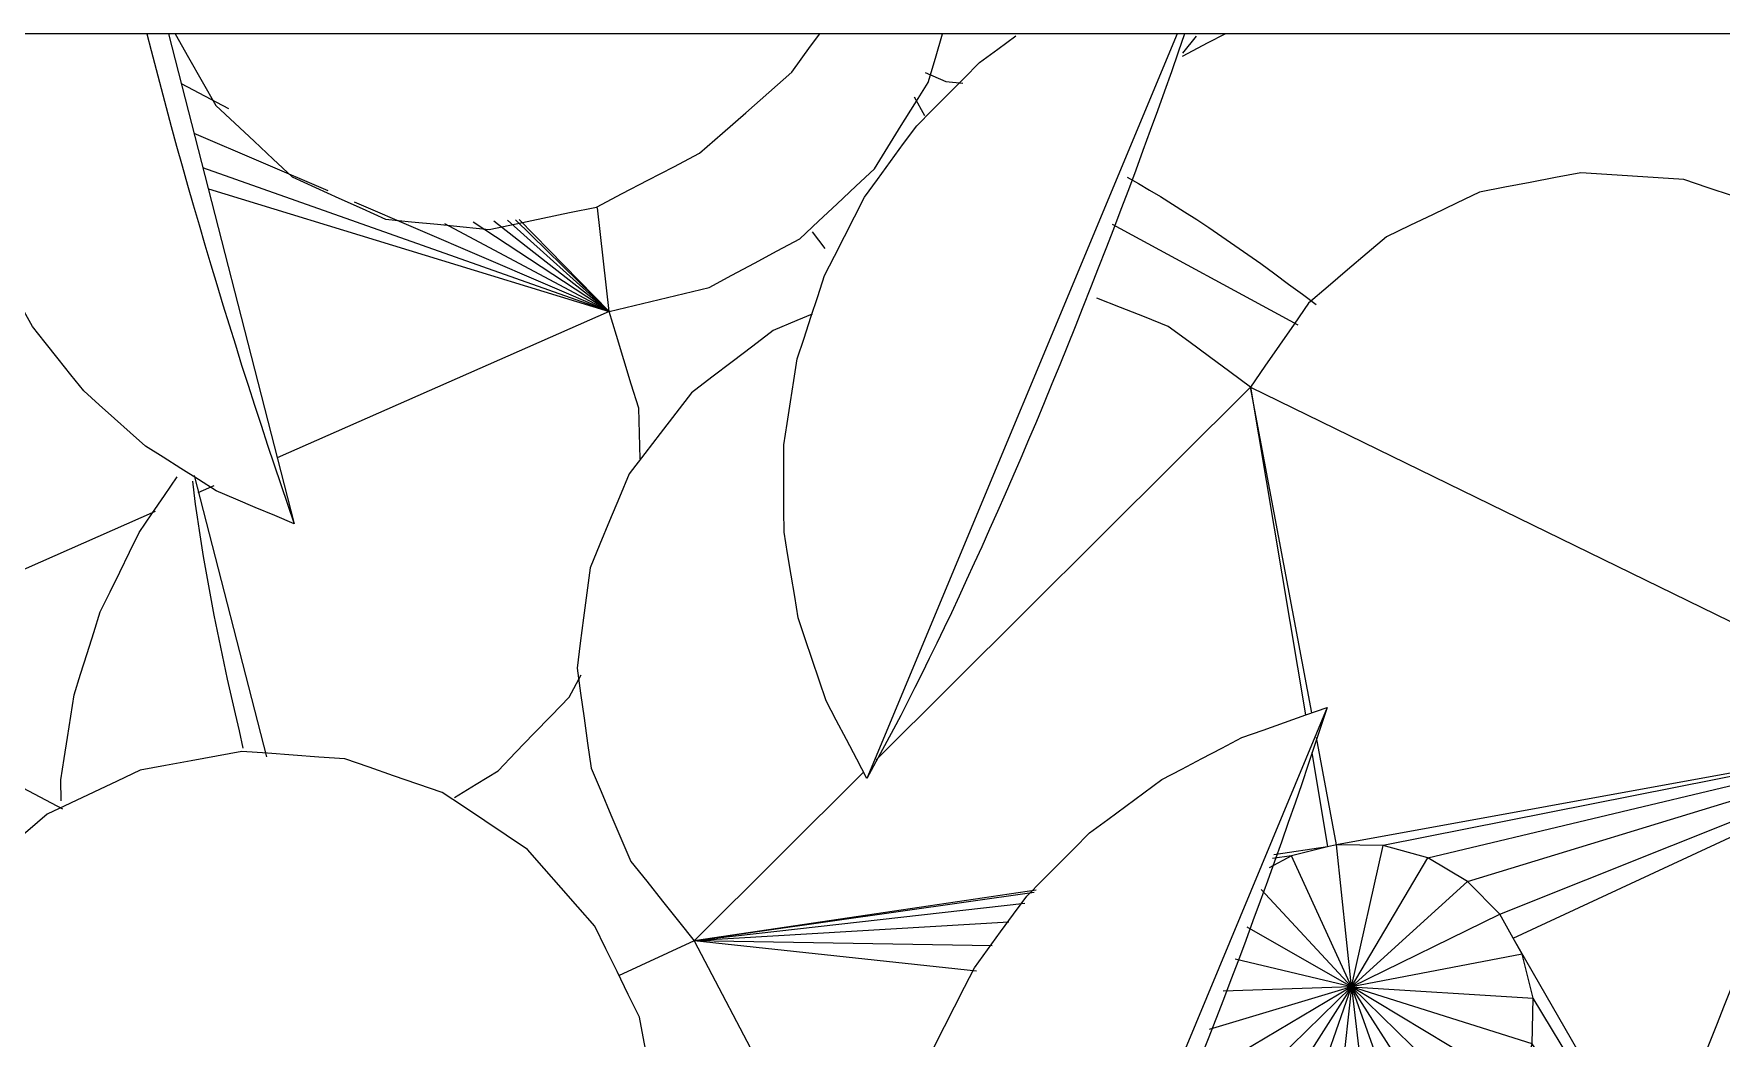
# Model space of a CAD drawing. Header units: metres. Extents: x -18.34 to -13.25, y -25.49 to -16.26.
# Drawn here: x -15.2319 to -15.1523, y -17.0586 to -17.0112 of the extents above; entities that cross this region are included whole.
import ezdxf

# ---------------------------------------------------------------- set-up
doc = ezdxf.new("R2010")
doc.units = ezdxf.units.M
for name, color, linetype, lineweight in [('Importações nas famílias', 7, 'Continuous', 5), ('Quadro estrutural', 7, 'Continuous', 5), ('Vegetação', 7, 'Continuous', 5)]:
    doc.layers.add(name, color=color, linetype=linetype, lineweight=lineweight)

# ---------------------------------------------------------------- blocks, each defined once
blk = doc.blocks.new('Planta_pergolado_12200 - plantas pergolado_skp_Component_12-V2298-Pavimento 02 - Executivo')
at = {"layer": 'Importações nas famílias', "color": 9}
blk.add_line((0.117143, -0.387998), (0.152275, -0.402624), dxfattribs=at)
at = {"layer": 'Importações nas famílias', "color": 9, "flags": 128}
for points in [[(0.117143, -0.387641), (0.118017, -0.387947), (0.118936, -0.388268), (0.119855, -0.38859)], [(0.119855, -0.38859), (0.120784, -0.388928), (0.121713, -0.389267), (0.122643, -0.389606), (0.123572, -0.389944)], [(0.123572, -0.389944), (0.124501, -0.390296), (0.125431, -0.390648), (0.12636, -0.391), (0.127289, -0.391352)], [(0.127289, -0.391352), (0.128208, -0.391714), (0.129127, -0.392075), (0.130046, -0.392437), (0.130965, -0.392798)], [(0.130965, -0.392798), (0.131864, -0.393165), (0.132762, -0.393532), (0.13366, -0.393899), (0.134559, -0.394266)], [(0.134559, -0.394266), (0.135427, -0.394634), (0.136294, -0.395003), (0.137162, -0.395371), (0.13803, -0.395739)], [(0.118502, -0.397308), (0.117874, -0.396456), (0.117245, -0.395605)], [(0.13803, -0.395739), (0.138858, -0.396105), (0.139685, -0.396471), (0.140513, -0.396836), (0.141341, -0.397202)], [(0.121483, -0.400274), (0.120737, -0.399533), (0.119992, -0.398791), (0.119247, -0.398049), (0.118502, -0.397308)], [(0.141341, -0.397202), (0.142119, -0.397561), (0.142897, -0.397919), (0.143675, -0.398278), (0.144454, -0.398637)], [(0.144454, -0.398637), (0.145174, -0.398985), (0.145894, -0.399333), (0.146614, -0.399681), (0.147334, -0.400029)], [(0.147334, -0.400029), (0.147989, -0.400363), (0.148643, -0.400696), (0.149297, -0.40103), (0.149951, -0.401363)], [(0.124859, -0.402732), (0.124015, -0.402118), (0.123171, -0.401503), (0.122327, -0.400889), (0.121483, -0.400274)], [(0.149951, -0.401363), (0.150532, -0.401678), (0.151113, -0.401993), (0.151694, -0.402308), (0.152275, -0.402624)], [(0.128554, -0.404623), (0.12763, -0.404151), (0.126707, -0.403678), (0.125783, -0.403205), (0.124859, -0.402732)], [(0.152275, -0.402624), (0.151358, -0.403104), (0.150442, -0.403584), (0.149525, -0.404064), (0.148609, -0.404544)], [(0.132479, -0.405904), (0.131497, -0.405584), (0.130516, -0.405264), (0.129535, -0.404943), (0.128554, -0.404623)], [(0.148609, -0.404544), (0.147632, -0.404872), (0.146656, -0.4052), (0.145679, -0.405528), (0.144703, -0.405856)], [(0.136542, -0.406543), (0.135526, -0.406384), (0.13451, -0.406224), (0.133495, -0.406064), (0.132479, -0.405904)], [(0.140649, -0.406527), (0.139622, -0.406531), (0.138596, -0.406535), (0.137569, -0.406539), (0.136542, -0.406543)], [(0.144703, -0.405856), (0.14369, -0.406023), (0.142676, -0.406191), (0.141663, -0.406359), (0.140649, -0.406527)]]:
    blk.add_lwpolyline(points, dxfattribs=at)
blk = doc.blocks.new('Planta_pergolado_12200 - plantas pergolado_skp_Component_12-V2299-Pavimento 02 - Executivo')
at = {"layer": 'Importações nas famílias', "color": 9}
for p, q in [((0.117143, -0.435548), (0.140266, -0.429617)), ((0.117143, -0.43657), (0.117935, -0.436373))]:
    blk.add_line(p, q, dxfattribs=at)
at = {"layer": 'Importações nas famílias', "color": 9, "flags": 128}
for points in [[(0.136546, -0.430878), (0.137476, -0.430563), (0.138406, -0.430247), (0.139336, -0.429932), (0.140266, -0.429617)], [(0.140266, -0.429617), (0.139876, -0.430537), (0.139485, -0.431457), (0.139095, -0.432377), (0.138704, -0.433297)], [(0.13277, -0.432103), (0.133714, -0.431796), (0.134658, -0.43149), (0.135602, -0.431184), (0.136546, -0.430878)], [(0.128978, -0.433277), (0.129926, -0.432983), (0.130874, -0.43269), (0.131822, -0.432396), (0.13277, -0.432103)], [(0.125214, -0.434389), (0.126155, -0.434111), (0.127096, -0.433833), (0.128037, -0.433555), (0.128978, -0.433277)], [(0.138704, -0.433297), (0.138178, -0.434131), (0.137651, -0.434965), (0.137124, -0.435798), (0.136597, -0.436632)], [(0.12152, -0.435425), (0.122443, -0.435166), (0.123367, -0.434907), (0.124291, -0.434648), (0.125214, -0.434389)], [(0.117935, -0.436373), (0.118831, -0.436136), (0.119728, -0.435899), (0.120624, -0.435662), (0.12152, -0.435425)], [(0.136597, -0.436632), (0.135946, -0.437361), (0.135295, -0.438089), (0.134645, -0.438817), (0.133994, -0.439545)], [(0.133994, -0.439545), (0.133234, -0.440151), (0.132475, -0.440756), (0.131715, -0.441361), (0.130955, -0.441967)], [(0.130955, -0.441967), (0.130105, -0.442435), (0.129254, -0.442904), (0.128404, -0.443372), (0.127553, -0.443841)], [(0.127553, -0.443841), (0.126632, -0.444161), (0.12571, -0.444482), (0.124789, -0.444802), (0.123867, -0.445122)], [(0.123867, -0.445122), (0.122896, -0.445287), (0.121926, -0.445452), (0.120955, -0.445617), (0.119984, -0.445782)], [(0.119984, -0.445782), (0.118986, -0.445788), (0.117989, -0.445793), (0.117143, -0.445798)]]:
    blk.add_lwpolyline(points, dxfattribs=at)
blk = doc.blocks.new('Planta_pergolado_12200 - plantas pergolado_skp_Component_17-V2301-Pavimento 02 - Executivo')
at = {"layer": 'Importações nas famílias', "color": 9, "flags": 128}
for points in [[(0.168225, -0.412443), (0.167053, -0.412669), (0.16588, -0.412894), (0.164708, -0.41312), (0.163535, -0.413346)], [(0.163535, -0.413346), (0.16246, -0.413874), (0.161385, -0.414401), (0.16031, -0.414929), (0.159235, -0.415456)], [(0.159235, -0.415456), (0.158331, -0.41625), (0.157427, -0.417043), (0.156522, -0.417837), (0.155618, -0.41863)], [(0.155618, -0.41863), (0.154946, -0.419635), (0.154274, -0.42064), (0.153602, -0.421645), (0.15293, -0.42265)], [(0.15293, -0.42265), (0.152536, -0.423798), (0.152142, -0.424947), (0.151748, -0.426095), (0.151354, -0.427243)], [(0.151354, -0.427243), (0.151265, -0.428456), (0.151176, -0.42967), (0.151087, -0.430883), (0.150998, -0.432096)], [(0.150998, -0.432096), (0.15122, -0.433292), (0.151442, -0.434487), (0.151664, -0.435683), (0.151887, -0.436878)], [(0.151887, -0.436878), (0.152404, -0.437974), (0.152922, -0.439071), (0.15344, -0.440167), (0.153958, -0.441263)], [(0.153958, -0.441263), (0.154737, -0.442186), (0.155516, -0.443108), (0.156294, -0.444031), (0.157073, -0.444953)]]:
    blk.add_lwpolyline(points, dxfattribs=at)
blk = doc.blocks.new('Planta_pergolado_12200 - plantas pergolado_skp_Component_16-V2302-Pavimento 02 - Executivo')
for name in ['Planta_pergolado_12200 - plantas pergolado_skp_Component_12-V2298-Pavimento 02 - Executivo', 'Planta_pergolado_12200 - plantas pergolado_skp_Component_17-V2301-Pavimento 02 - Executivo', 'Planta_pergolado_12200 - plantas pergolado_skp_Component_12-V2299-Pavimento 02 - Executivo']:
    blk.add_blockref(name, (0, 0))
blk = doc.blocks.new('Planta_pergolado_12200 - plantas pergolado_skp_Component_12-V2306-Pavimento 02 - Executivo')
at = {"layer": 'Importações nas famílias', "color": 9}
for p, q in [((0.120116, -0.400389), (0.121004, -0.399909)), ((0.127276, -0.404582), (0.126491, -0.405189))]:
    blk.add_line(p, q, dxfattribs=at)
blk = doc.blocks.new('Planta_pergolado_12200 - plantas pergolado_skp_Component_17-V2307-Pavimento 02 - Executivo')
at = {"layer": 'Importações nas famílias', "color": 9}
for p, q in [((0.130241, -0.41478), (0.123476, -0.433924)), ((0.124463, -0.433671), (0.130241, -0.41478)), ((0.130241, -0.41478), (0.125091, -0.426775)), ((0.130241, -0.41478), (0.125361, -0.415321)), ((0.130241, -0.41478), (0.12591, -0.419016)), ((0.130241, -0.41478), (0.12591, -0.419016)), ((0.130241, -0.41478), (0.12592, -0.419184)), ((0.130241, -0.41478), (0.125942, -0.419563)), ((0.130241, -0.41478), (0.125979, -0.420212)), ((0.130241, -0.41478), (0.126036, -0.42119)), ((0.130241, -0.41478), (0.126113, -0.422528)), ((0.130241, -0.41478), (0.137141, -0.430418)), ((0.148433, -0.416665), (0.147382, -0.416088)), ((0.124559, -0.428014), (0.121842, -0.434343)), ((0.120692, -0.432704), (0.119499, -0.434944)), ((0.138462, -0.433413), (0.138794, -0.434164)), ((0.139685, -0.436184), (0.145247, -0.448789))]:
    blk.add_line(p, q, dxfattribs=at)
at = {"layer": 'Importações nas famílias', "color": 9, "flags": 128}
for points in [[(0.119436, -0.399736), (0.11829, -0.399395), (0.117145, -0.399053)], [(0.123515, -0.402265), (0.122495, -0.401633), (0.121475, -0.401), (0.120456, -0.400368), (0.119436, -0.399736)], [(0.126815, -0.405783), (0.12599, -0.404903), (0.125165, -0.404024), (0.12434, -0.403144), (0.123515, -0.402265)], [(0.129109, -0.410052), (0.128535, -0.408985), (0.127962, -0.407918), (0.127388, -0.40685), (0.126815, -0.405783)], [(0.130241, -0.41478), (0.129958, -0.413598), (0.129675, -0.412416), (0.129392, -0.411234), (0.129109, -0.410052)], [(0.134813, -0.413382), (0.13367, -0.413731), (0.132527, -0.414081), (0.131384, -0.414431), (0.130241, -0.41478)], [(0.137198, -0.41331), (0.136005, -0.413346), (0.134813, -0.413382)], [(0.151909, -0.420002), (0.15104, -0.419168), (0.150171, -0.418333), (0.149302, -0.417499), (0.148433, -0.416665)], [(0.153164, -0.422073), (0.152536, -0.421037), (0.151909, -0.420002)], [(0.152579, -0.44269), (0.153144, -0.441619), (0.15371, -0.440547)]]:
    blk.add_lwpolyline(points, dxfattribs=at)
blk = doc.blocks.new('Planta_pergolado_12200 - plantas pergolado_skp_Component_16-V2308-Pavimento 02 - Executivo')
for name in ['Planta_pergolado_12200 - plantas pergolado_skp_Component_17-V2307-Pavimento 02 - Executivo', 'Planta_pergolado_12200 - plantas pergolado_skp_Component_12-V2306-Pavimento 02 - Executivo']:
    blk.add_blockref(name, (0, 0))
blk = doc.blocks.new('Planta_pergolado_12200 - plantas pergolado_skp_Component_12-V1097-Pavimento 02 - Executivo')
at = {"layer": 'Importações nas famílias', "color": 9}
for p, q in [((0.175525, -0.353224), (0.185063, -0.352898)), ((0.152556, -0.354011), (0.15472, -0.353937))]:
    blk.add_line(p, q, dxfattribs=at)
at = {"layer": 'Importações nas famílias', "color": 9, "flags": 128}
for points in [[(0.181534, -0.353311), (0.182526, -0.353258), (0.183517, -0.353205), (0.184508, -0.353151), (0.185292, -0.353109)], [(0.155348, -0.357119), (0.15465, -0.356342), (0.153952, -0.355565), (0.153254, -0.354788), (0.152556, -0.354011)], [(0.152556, -0.354011), (0.153099, -0.354022), (0.153642, -0.354033), (0.154186, -0.354043), (0.154729, -0.354054)], [(0.174938, -0.353616), (0.175687, -0.353584), (0.176648, -0.353543), (0.177609, -0.353502)], [(0.177609, -0.353502), (0.17859, -0.353454), (0.179571, -0.353406), (0.180553, -0.353359), (0.181534, -0.353311)], [(0.158531, -0.359741), (0.157735, -0.359086), (0.156939, -0.35843), (0.156144, -0.357775), (0.155348, -0.357119)], [(0.19022, -0.356608), (0.1895, -0.357315), (0.188781, -0.358022), (0.188061, -0.358729)], [(0.188061, -0.358729), (0.187247, -0.359306), (0.186434, -0.359882), (0.18562, -0.360458), (0.184807, -0.361034)], [(0.162031, -0.361814), (0.161156, -0.361296), (0.160281, -0.360778), (0.159406, -0.360259), (0.158531, -0.359741)], [(0.184807, -0.361034), (0.183918, -0.361466), (0.183029, -0.361897), (0.182141, -0.362329), (0.181252, -0.36276)], [(0.165764, -0.363291), (0.164831, -0.362922), (0.163898, -0.362553), (0.162964, -0.362184), (0.162031, -0.361814)], [(0.181252, -0.36276), (0.180309, -0.363037), (0.179366, -0.363314), (0.178424, -0.363591), (0.177481, -0.363868)], [(0.169645, -0.364136), (0.168675, -0.363925), (0.167705, -0.363713), (0.166735, -0.363502), (0.165764, -0.363291)], [(0.173581, -0.36433), (0.172597, -0.364281), (0.171613, -0.364233), (0.170629, -0.364184), (0.169645, -0.364136)], [(0.177481, -0.363868), (0.176506, -0.363983), (0.175531, -0.364099), (0.174556, -0.364214), (0.173581, -0.36433)]]:
    blk.add_lwpolyline(points, dxfattribs=at)
blk = doc.blocks.new('Planta_pergolado_12200 - plantas pergolado_skp_Component_16-V2314-Pavimento 02 - Executivo')
blk.add_blockref('Planta_pergolado_12200 - plantas pergolado_skp_Component_12-V1097-Pavimento 02 - Executivo', (0, 0))
blk = doc.blocks.new('Planta_pergolado_12200 - plantas pergolado_skp_Component_12-V1106-Pavimento 02 - Executivo')
at = {"layer": 'Importações nas famílias', "color": 9}
for p, q in [((0.148925, -0.380915), (0.166516, -0.388238)), ((0.174492, -0.391558), (0.182312, -0.394814))]:
    blk.add_line(p, q, dxfattribs=at)
at = {"layer": 'Importações nas famílias', "color": 9, "flags": 128}
for points in [[(0.150341, -0.384951), (0.149987, -0.383942), (0.149633, -0.382933), (0.149279, -0.381924), (0.148925, -0.380915)], [(0.148925, -0.380915), (0.149823, -0.381215), (0.150722, -0.381516), (0.15162, -0.381817), (0.152519, -0.382118)], [(0.152519, -0.382118), (0.153438, -0.382439), (0.154357, -0.382761), (0.155276, -0.383082), (0.156195, -0.383404)], [(0.156195, -0.383404), (0.157124, -0.383742), (0.158054, -0.384081), (0.158983, -0.38442), (0.159912, -0.384758)], [(0.152329, -0.388716), (0.151832, -0.387775), (0.151335, -0.386833), (0.150838, -0.385892), (0.150341, -0.384951)], [(0.159912, -0.384758), (0.160842, -0.38511), (0.161771, -0.385462), (0.1627, -0.385814), (0.16363, -0.386166)], [(0.16363, -0.386166), (0.164549, -0.386528), (0.165468, -0.386889), (0.166387, -0.387251)], [(0.154842, -0.392122), (0.154214, -0.39127), (0.153586, -0.390419), (0.152957, -0.389567), (0.152329, -0.388716)], [(0.175198, -0.390919), (0.176026, -0.391285), (0.176853, -0.39165), (0.177681, -0.392016)], [(0.157823, -0.395088), (0.157078, -0.394347), (0.156333, -0.393605), (0.155588, -0.392863), (0.154842, -0.392122)], [(0.177681, -0.392016), (0.178459, -0.392375), (0.179237, -0.392733), (0.180016, -0.393092), (0.180794, -0.393451)], [(0.180794, -0.393451), (0.181514, -0.393799), (0.182234, -0.394147), (0.182826, -0.394433)], [(0.1612, -0.397546), (0.160355, -0.396932), (0.159511, -0.396317), (0.158667, -0.395703), (0.157823, -0.395088)], [(0.164894, -0.399437), (0.16397, -0.398964), (0.163047, -0.398492), (0.162123, -0.398019), (0.1612, -0.397546)], [(0.168819, -0.400718), (0.167838, -0.400398), (0.166856, -0.400078), (0.165875, -0.399757), (0.164894, -0.399437)], [(0.172883, -0.401357), (0.171867, -0.401198), (0.170851, -0.401038), (0.169835, -0.400878), (0.168819, -0.400718)], [(0.175601, -0.401347), (0.174936, -0.401349), (0.173909, -0.401353), (0.172883, -0.401357)]]:
    blk.add_lwpolyline(points, dxfattribs=at)
blk = doc.blocks.new('Planta_pergolado_12200 - plantas pergolado_skp_Component_12-V1107-Pavimento 02 - Executivo')
at = {"layer": 'Importações nas famílias', "color": 9}
for p, q in [((0.137978, -0.434339), (0.151246, -0.430936)), ((0.153332, -0.440613), (0.152334, -0.440619))]:
    blk.add_line(p, q, dxfattribs=at)
at = {"layer": 'Importações nas famílias', "color": 9, "flags": 128}
for points in [[(0.144574, -0.433412), (0.145329, -0.433255), (0.146085, -0.433098), (0.14684, -0.432941), (0.147595, -0.432783)], [(0.147595, -0.432783), (0.148407, -0.432597), (0.149218, -0.432411), (0.15003, -0.432225), (0.150841, -0.432039)], [(0.14181, -0.433919), (0.142501, -0.433793), (0.143192, -0.433666), (0.143883, -0.433539), (0.144574, -0.433412)], [(0.138255, -0.434422), (0.138795, -0.43436), (0.139335, -0.434298)], [(0.139335, -0.434298), (0.139954, -0.434204), (0.140572, -0.434109), (0.141191, -0.434014), (0.14181, -0.433919)], [(0.140663, -0.43693), (0.139791, -0.436334), (0.138919, -0.435738), (0.138048, -0.435141)], [(0.144411, -0.438764), (0.143474, -0.438305), (0.142537, -0.437847), (0.1416, -0.437389), (0.140663, -0.43693)], [(0.148332, -0.440003), (0.147352, -0.439693), (0.146371, -0.439383), (0.145391, -0.439074), (0.144411, -0.438764)], [(0.152334, -0.440619), (0.151334, -0.440465), (0.150333, -0.440311), (0.149333, -0.440157), (0.148332, -0.440003)]]:
    blk.add_lwpolyline(points, dxfattribs=at)
blk = doc.blocks.new('Planta_pergolado_12200 - plantas pergolado_skp_Component_16-V2319-Pavimento 02 - Executivo')
for name in ['Planta_pergolado_12200 - plantas pergolado_skp_Component_12-V1106-Pavimento 02 - Executivo', 'Planta_pergolado_12200 - plantas pergolado_skp_Component_12-V1107-Pavimento 02 - Executivo']:
    blk.add_blockref(name, (0, 0))
blk = doc.blocks.new('Planta_pergolado_12200 - plantas pergolado_skp_Component_12-V2325-Pavimento 02 - Executivo')
at = {"layer": 'Importações nas famílias', "color": 9}
blk.add_line((0.126121, -0.391065), (0.130877, -0.382304), dxfattribs=at)
at = {"layer": 'Importações nas famílias', "color": 9, "flags": 128}
for points in [[(0.127984, -0.384045), (0.128467, -0.383393), (0.128949, -0.382741), (0.129432, -0.382089), (0.129915, -0.381437)], [(0.126278, -0.386504), (0.126705, -0.385889), (0.127131, -0.385275), (0.127558, -0.38466), (0.127984, -0.384045)], [(0.124815, -0.388786), (0.125181, -0.388215), (0.125547, -0.387645), (0.125912, -0.387075), (0.126278, -0.386504)], [(0.123912, -0.390345), (0.124213, -0.389825), (0.124514, -0.389305), (0.124815, -0.388786)]]:
    blk.add_lwpolyline(points, dxfattribs=at)
blk = doc.blocks.new('Planta_pergolado_12200 - plantas pergolado_skp_Component_17-V2326-Pavimento 02 - Executivo')
at = {"layer": 'Importações nas famílias', "color": 9}
for p, q in [((0.150402, -0.350083), (0.150075, -0.35125)), ((0.133815, -0.384538), (0.150075, -0.35125)), ((0.156022, -0.376179), (0.150075, -0.35125)), ((0.150075, -0.35125), (0.155432, -0.378285)), ((0.157127, -0.374303), (0.150075, -0.35125)), ((0.158673, -0.372785), (0.150075, -0.35125)), ((0.1598, -0.372153), (0.150075, -0.35125)), ((0.150075, -0.35125), (0.155399, -0.380478)), ((0.151957, -0.351545), (0.150075, -0.35125)), ((0.191018, -0.356755), (0.189957, -0.356788)), ((0.186704, -0.359655), (0.192133, -0.392406)), ((0.182889, -0.361951), (0.179975, -0.36633)), ((0.180149, -0.366969), (0.183422, -0.361568)), ((0.181013, -0.362677), (0.179642, -0.364188)), ((0.182179, -0.362226), (0.179877, -0.365236)), ((0.17366, -0.364163), (0.1598, -0.372153)), ((0.174306, -0.364141), (0.162641, -0.371207)), ((0.175531, -0.364073), (0.164793, -0.371254)), ((0.17502, -0.365571), (0.166863, -0.371867)), ((0.173275, -0.368814), (0.16871, -0.373005)), ((0.162641, -0.371207), (0.160554, -0.37173)), ((0.162095, -0.379778), (0.162641, -0.371207)), ((0.164793, -0.371254), (0.162095, -0.379778)), ((0.164793, -0.371254), (0.162641, -0.371207)), ((0.166863, -0.371867), (0.164793, -0.371254)), ((0.1598, -0.372153), (0.158673, -0.372785)), ((0.160554, -0.37173), (0.1598, -0.372153)), ((0.160554, -0.37173), (0.162095, -0.379778)), ((0.166863, -0.371867), (0.162095, -0.379778)), ((0.16871, -0.373005), (0.166863, -0.371867)), ((0.158673, -0.372785), (0.157127, -0.374303)), ((0.162095, -0.379778), (0.158673, -0.372785)), ((0.162095, -0.379778), (0.16871, -0.373005)), ((0.16931, -0.373639), (0.16871, -0.373005)), ((0.170208, -0.374589), (0.16931, -0.373639)), ((0.157127, -0.374303), (0.156022, -0.376179)), ((0.162095, -0.379778), (0.157127, -0.374303)), ((0.170208, -0.374589), (0.162095, -0.379778)), ((0.156022, -0.376179), (0.155432, -0.378285)), ((0.162095, -0.379778), (0.156022, -0.376179)), ((0.162095, -0.379778), (0.16929, -0.377212)), ((0.155432, -0.378285), (0.155399, -0.380478)), ((0.162095, -0.379778), (0.155432, -0.378285)), ((0.162095, -0.379778), (0.168655, -0.379009)), ((0.162095, -0.379778), (0.155399, -0.380478)), ((0.162095, -0.379778), (0.155923, -0.382609)), ((0.162095, -0.379778), (0.157504, -0.384036)), ((0.162095, -0.379778), (0.15928, -0.384696)), ((0.162095, -0.379778), (0.16079, -0.385257)), ((0.16779, -0.381767), (0.162095, -0.379778)), ((0.162095, -0.379778), (0.168154, -0.380442)), ((0.162095, -0.379778), (0.167523, -0.383217)), ((0.162095, -0.379778), (0.167032, -0.384829)), ((0.162095, -0.379778), (0.166623, -0.387391)), ((0.162095, -0.379778), (0.164109, -0.386491)), ((0.162095, -0.379778), (0.162311, -0.385823)), ((0.155399, -0.380478), (0.150337, -0.38143)), ((0.151048, -0.381653), (0.155504, -0.380907)), ((0.155399, -0.380478), (0.155504, -0.380907)), ((0.155504, -0.380907), (0.155923, -0.382609)), ((0.155504, -0.380907), (0.155879, -0.383433)), ((0.149182, -0.381648), (0.133815, -0.384538)), ((0.133815, -0.384538), (0.149279, -0.381949)), ((0.155923, -0.382609), (0.156496, -0.383662)), ((0.155923, -0.382609), (0.156049, -0.383496)), ((0.151389, -0.402182), (0.133815, -0.384538)), ((0.178001, -0.384739), (0.190361, -0.39245)), ((0.177632, -0.386226), (0.189986, -0.392492)), ((0.189479, -0.392548), (0.176993, -0.38758)), ((0.188868, -0.392615), (0.176427, -0.388779)), ((0.175922, -0.389668), (0.188246, -0.392684)), ((0.187567, -0.39276), (0.175395, -0.390394)), ((0.175538, -0.390198), (0.187767, -0.392737)), ((0.157544, -0.394638), (0.15994, -0.410766)), ((0.157652, -0.394731), (0.15994, -0.410766)), ((0.158175, -0.395177), (0.15994, -0.410766)), ((0.159053, -0.395926), (0.15994, -0.410766)), ((0.160163, -0.396718), (0.15994, -0.410766)), ((0.161361, -0.397455), (0.15994, -0.410766)), ((0.15994, -0.410766), (0.151982, -0.402777)), ((0.15994, -0.410766), (0.174949, -0.402856))]:
    blk.add_line(p, q, dxfattribs=at)
at = {"layer": 'Importações nas famílias', "color": 9, "flags": 128}
for points in [[(0.140797, -0.34929), (0.139626, -0.349517), (0.138456, -0.349744), (0.137285, -0.349972), (0.136114, -0.350199)], [(0.145559, -0.349648), (0.144369, -0.349559), (0.143178, -0.349469), (0.141988, -0.349379), (0.140797, -0.34929)], [(0.150075, -0.35125), (0.148946, -0.35085), (0.147817, -0.350449), (0.146688, -0.350049), (0.145559, -0.349648)], [(0.136114, -0.350199), (0.135042, -0.350728), (0.133971, -0.351257), (0.132899, -0.351785), (0.131828, -0.352314)], [(0.131828, -0.352314), (0.130928, -0.353109), (0.130029, -0.353903), (0.12913, -0.354697), (0.128231, -0.355491)], [(0.128231, -0.355491), (0.127565, -0.356497), (0.1269, -0.357502), (0.126234, -0.358508), (0.125569, -0.359513)], [(0.19567, -0.357868), (0.194507, -0.35759), (0.193344, -0.357311), (0.192181, -0.357033), (0.191018, -0.356755)], [(0.199888, -0.360169), (0.198834, -0.359594), (0.197779, -0.359018), (0.196725, -0.358443), (0.19567, -0.357868)], [(0.125569, -0.359513), (0.125182, -0.360662), (0.124796, -0.36181), (0.124409, -0.362958), (0.124023, -0.364107)], [(0.203126, -0.363254), (0.20251, -0.362668), (0.201636, -0.361835), (0.200762, -0.361002), (0.199888, -0.360169)], [(0.124023, -0.364107), (0.123941, -0.36532), (0.12386, -0.366532), (0.123779, -0.367745), (0.123698, -0.368958)], [(0.123698, -0.368958), (0.123928, -0.370153), (0.124157, -0.371348), (0.124387, -0.372542), (0.124617, -0.373737)], [(0.124617, -0.373737), (0.125141, -0.374832), (0.125666, -0.375927), (0.126191, -0.377023), (0.126716, -0.378118)], [(0.126716, -0.378118), (0.127501, -0.379039), (0.128285, -0.37996), (0.129069, -0.380881), (0.129854, -0.381802)], [(0.129854, -0.381802), (0.130844, -0.382486), (0.131834, -0.38317), (0.132825, -0.383854), (0.133815, -0.384538)], [(0.133815, -0.384538), (0.133099, -0.385506), (0.132382, -0.386475), (0.131666, -0.387443), (0.130949, -0.388412)], [(0.130949, -0.388412), (0.130504, -0.389537), (0.130059, -0.390663), (0.129614, -0.391789)], [(0.196907, -0.392284), (0.197918, -0.391644), (0.198929, -0.391003), (0.19994, -0.390363), (0.200893, -0.389759)], [(0.195026, -0.392863), (0.195767, -0.392635), (0.196907, -0.392284)], [(0.130371, -0.405203), (0.130672, -0.405925), (0.13114, -0.407046)], [(0.13114, -0.407046), (0.131876, -0.408007), (0.132613, -0.408969), (0.133349, -0.40993), (0.134085, -0.410891)], [(0.134085, -0.410891), (0.135039, -0.411627), (0.135993, -0.412363), (0.136948, -0.413099), (0.137902, -0.413834)], [(0.156184, -0.413746), (0.157123, -0.413001), (0.158062, -0.412256), (0.159001, -0.411511), (0.15994, -0.410766)], [(0.15994, -0.410766), (0.160518, -0.412025), (0.161096, -0.413283), (0.16158, -0.414336)], [(0.137902, -0.413834), (0.139009, -0.414294), (0.140116, -0.414755), (0.141223, -0.415215), (0.14233, -0.415675)], [(0.151794, -0.415629), (0.152891, -0.415158), (0.153989, -0.414687), (0.155086, -0.414216), (0.156184, -0.413746)], [(0.14233, -0.415675), (0.143515, -0.415828), (0.144699, -0.415981), (0.145884, -0.416134), (0.147068, -0.416287)], [(0.147068, -0.416287), (0.14825, -0.416122), (0.149431, -0.415958), (0.150612, -0.415793), (0.151794, -0.415629)]]:
    blk.add_lwpolyline(points, dxfattribs=at)
blk = doc.blocks.new('Planta_pergolado_12200 - plantas pergolado_skp_Component_16-V2327-Pavimento 02 - Executivo')
for name in ['Planta_pergolado_12200 - plantas pergolado_skp_Component_17-V2326-Pavimento 02 - Executivo', 'Planta_pergolado_12200 - plantas pergolado_skp_Component_12-V2325-Pavimento 02 - Executivo']:
    blk.add_blockref(name, (0, 0))
blk = doc.blocks.new('Planta_pergolado_12200 - plantas pergolado_skp_Component_12-V2340-Pavimento 02 - Executivo')
at = {"layer": 'Importações nas famílias', "color": 9}
blk.add_line((0.117256, -0.387105), (0.118052, -0.387749), dxfattribs=at)
blk = doc.blocks.new('Planta_pergolado_12200 - plantas pergolado_skp_Component_17-V2342-Pavimento 02 - Executivo')
at = {"layer": 'Importações nas famílias', "color": 9, "flags": 128}
for points in [[(0.118952, -0.406161), (0.117735, -0.405277), (0.117143, -0.404847)], [(0.122784, -0.410511), (0.121826, -0.409424), (0.120868, -0.408336), (0.11991, -0.407249), (0.118952, -0.406161)], [(0.125316, -0.415377), (0.124683, -0.41416), (0.12405, -0.412944), (0.123417, -0.411727), (0.122784, -0.410511)], [(0.126376, -0.420427), (0.126111, -0.419164), (0.125846, -0.417902), (0.125581, -0.416639), (0.125316, -0.415377)], [(0.125891, -0.425317), (0.126012, -0.424095), (0.126133, -0.422872), (0.126254, -0.42165), (0.126376, -0.420427)], [(0.123895, -0.429715), (0.124394, -0.428615), (0.124893, -0.427516), (0.125392, -0.426417), (0.125891, -0.425317)], [(0.120524, -0.433319), (0.121367, -0.432418), (0.122209, -0.431517), (0.123052, -0.430616), (0.123895, -0.429715)], [(0.117143, -0.43524), (0.118265, -0.434603), (0.119395, -0.433961), (0.120524, -0.433319)]]:
    blk.add_lwpolyline(points, dxfattribs=at)
blk = doc.blocks.new('Planta_pergolado_12200 - plantas pergolado_skp_Component_16-V2343-Pavimento 02 - Executivo')
for name in ['Planta_pergolado_12200 - plantas pergolado_skp_Component_12-V2340-Pavimento 02 - Executivo', 'Planta_pergolado_12200 - plantas pergolado_skp_Component_17-V2342-Pavimento 02 - Executivo']:
    blk.add_blockref(name, (0, 0))
blk = doc.blocks.new('Planta_pergolado_12200 - plantas pergolado_skp_Component_17-V2345-Pavimento 02 - Executivo')
at = {"layer": 'Importações nas famílias', "color": 9}
for p, q in [((0.119403, -0.398904), (0.119482, -0.3981)), ((0.118964, -0.399871), (0.119403, -0.398904))]:
    blk.add_line(p, q, dxfattribs=at)
at = {"layer": 'Importações nas famílias', "color": 9, "flags": 128}
blk.add_lwpolyline([(0.118194, -0.387746), (0.117561, -0.38653), (0.117143, -0.385726)], dxfattribs=at)
blk = doc.blocks.new('Planta_pergolado_12200 - plantas pergolado_skp_Component_16-V2346-Pavimento 02 - Executivo')
blk.add_blockref('Planta_pergolado_12200 - plantas pergolado_skp_Component_17-V2345-Pavimento 02 - Executivo', (0, 0))
blk = doc.blocks.new('Planta_pergolado_12200 - plantas pergolado_skp_-V2353-Pavimento 02 - Executivo')
for name in ['Planta_pergolado_12200 - plantas pergolado_skp_Component_16-V2346-Pavimento 02 - Executivo', 'Planta_pergolado_12200 - plantas pergolado_skp_Component_16-V2343-Pavimento 02 - Executivo']:
    blk.add_blockref(name, (0, 0))
blk = doc.blocks.new('Planta_pergolado_12200 - plantas pergolado_skp_-V2354-Pavimento 02 - Executivo')
for name in ['Planta_pergolado_12200 - plantas pergolado_skp_-V2353-Pavimento 02 - Executivo', 'Planta_pergolado_12200 - plantas pergolado_skp_Component_16-V2314-Pavimento 02 - Executivo', 'Planta_pergolado_12200 - plantas pergolado_skp_Component_16-V2327-Pavimento 02 - Executivo', 'Planta_pergolado_12200 - plantas pergolado_skp_Component_16-V2302-Pavimento 02 - Executivo', 'Planta_pergolado_12200 - plantas pergolado_skp_Component_16-V2319-Pavimento 02 - Executivo', 'Planta_pergolado_12200 - plantas pergolado_skp_Component_16-V2308-Pavimento 02 - Executivo']:
    blk.add_blockref(name, (0, 0))
blk = doc.blocks.new('Planta_pergolado_12200 - plantas pergolado_skp_-V2476-Pavimento 02 - Executivo')
blk.add_blockref('Planta_pergolado_12200 - plantas pergolado_skp_-V2354-Pavimento 02 - Executivo', (0, 0))
blk = doc.blocks.new('Planta_pergolado_12200 - Planta_pergolado_12200-V2477-Pavimento 02 - Executivo')
blk.add_blockref('Planta_pergolado_12200 - plantas pergolado_skp_-V2476-Pavimento 02 - Executivo', (0, 0))
blk = doc.blocks.new('Tram - Tram-V4300-Pavimento 02 - Executivo')
at = {"layer": 'Quadro estrutural'}
blk.add_line((1.942415, -0.05), (0, -0.05), dxfattribs=at)

msp = doc.modelspace()

# ---------------------------------------------------------------- block references
at = {"layer": 'Quadro estrutural'}
msp.add_blockref('Tram - Tram-V4300-Pavimento 02 - Executivo', (-16.59, -16.961243), dxfattribs=at)
at = {"layer": 'Vegetação', "color": 9, "rotation": 270.0000000000001}
msp.add_blockref('Planta_pergolado_12200 - Planta_pergolado_12200-V2477-Pavimento 02 - Executivo', (-14.79, -16.894101), dxfattribs=at)

doc.saveas('drawing.dxf')
